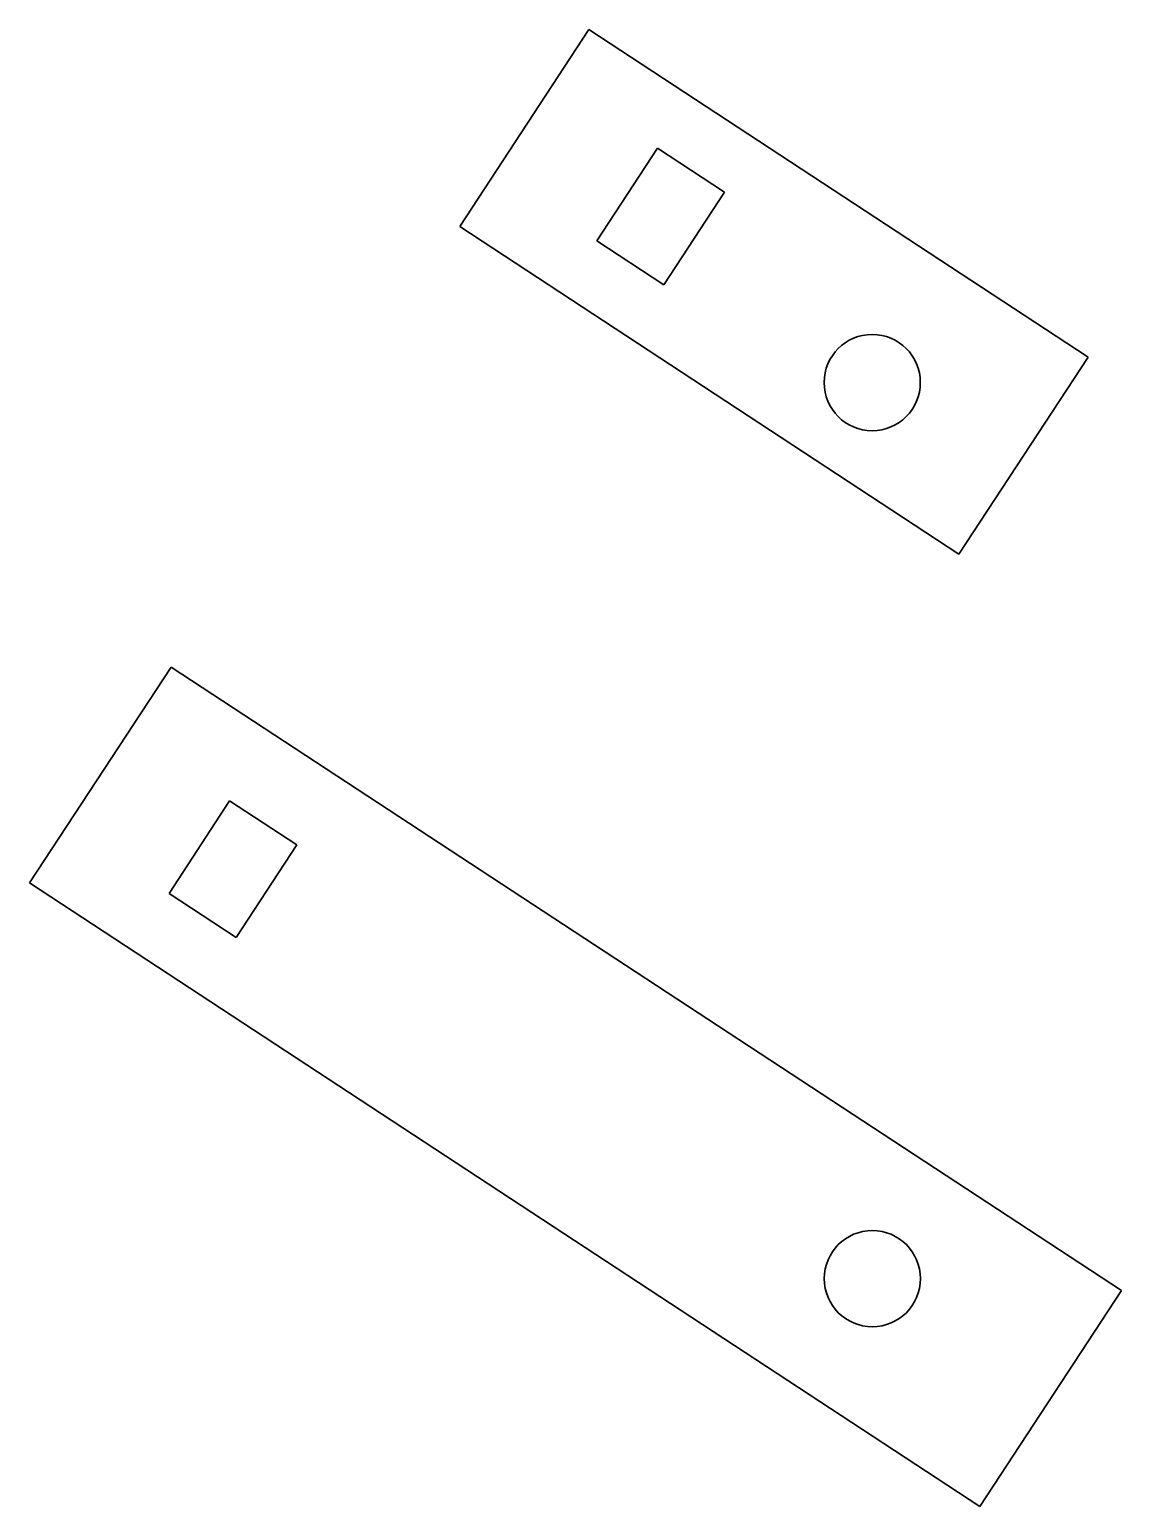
# Model space of a CAD drawing. Extents: x 114.4 to 182.6, y 59 to 151.
import ezdxf

# ---------------------------------------------------------------- set-up
doc = ezdxf.new("R2010")
doc.units = 0

msp = doc.modelspace()

# ---------------------------------------------------------------- linework, layer by layer
at = {"color": 7, "lineweight": 35, "ltscale": 0.367377}
msp.add_line((149.338333, 151.044189), (141.280228, 138.755493), dxfattribs=at)
at = {"color": 7, "lineweight": 35}
for p, q in [((180.475693, 130.626343), (149.338333, 151.044189)), ((141.280228, 138.755493), (172.417587, 118.337769)), ((123.275635, 111.298462), (182.558838, 72.424316)), ((173.729263, 58.959229), (114.44606, 97.833252))]:
    msp.add_line(p, q, dxfattribs=at)
at = {"color": 7, "lineweight": 35, "ltscale": 0.172501}
for p, q in [((153.61911, 143.646362), (149.835464, 137.876221)), ((154.016693, 135.134399), (157.800339, 140.904541)), ((131.111069, 100.203247), (127.327408, 94.433105))]:
    msp.add_line(p, q, dxfattribs=at)
at = {"color": 7, "lineweight": 35, "ltscale": 0.125001}
for p, q in [((157.800339, 140.904541), (153.61911, 143.646362)), ((149.835464, 137.876221), (154.016693, 135.134399)), ((123.146179, 97.174927), (127.327408, 94.433105))]:
    msp.add_line(p, q, dxfattribs=at)
at = {"color": 7, "lineweight": 35, "ltscale": 0.367374}
msp.add_line((172.417587, 118.337769), (180.475693, 130.626343), dxfattribs=at)
at = {"color": 7, "lineweight": 35, "ltscale": 0.402549}
msp.add_line((114.44606, 97.833252), (123.275635, 111.298462), dxfattribs=at)
at = {"color": 7, "lineweight": 35, "ltscale": 0.172499}
msp.add_line((123.146179, 97.174927), (126.92984, 102.944946), dxfattribs=at)
at = {"color": 7, "lineweight": 35, "ltscale": 0.124999}
msp.add_line((131.111069, 100.203247), (126.92984, 102.944946), dxfattribs=at)
at = {"color": 7, "lineweight": 35, "ltscale": 0.402547}
msp.add_line((182.558838, 72.424316), (173.729263, 58.959229), dxfattribs=at)
at = {"color": 7, "lineweight": 35}
for centre in [(167.011108, 129.032715), (167.018021, 73.162598)]:
    msp.add_circle(centre, 3, dxfattribs=at)

doc.saveas('drawing.dxf')
